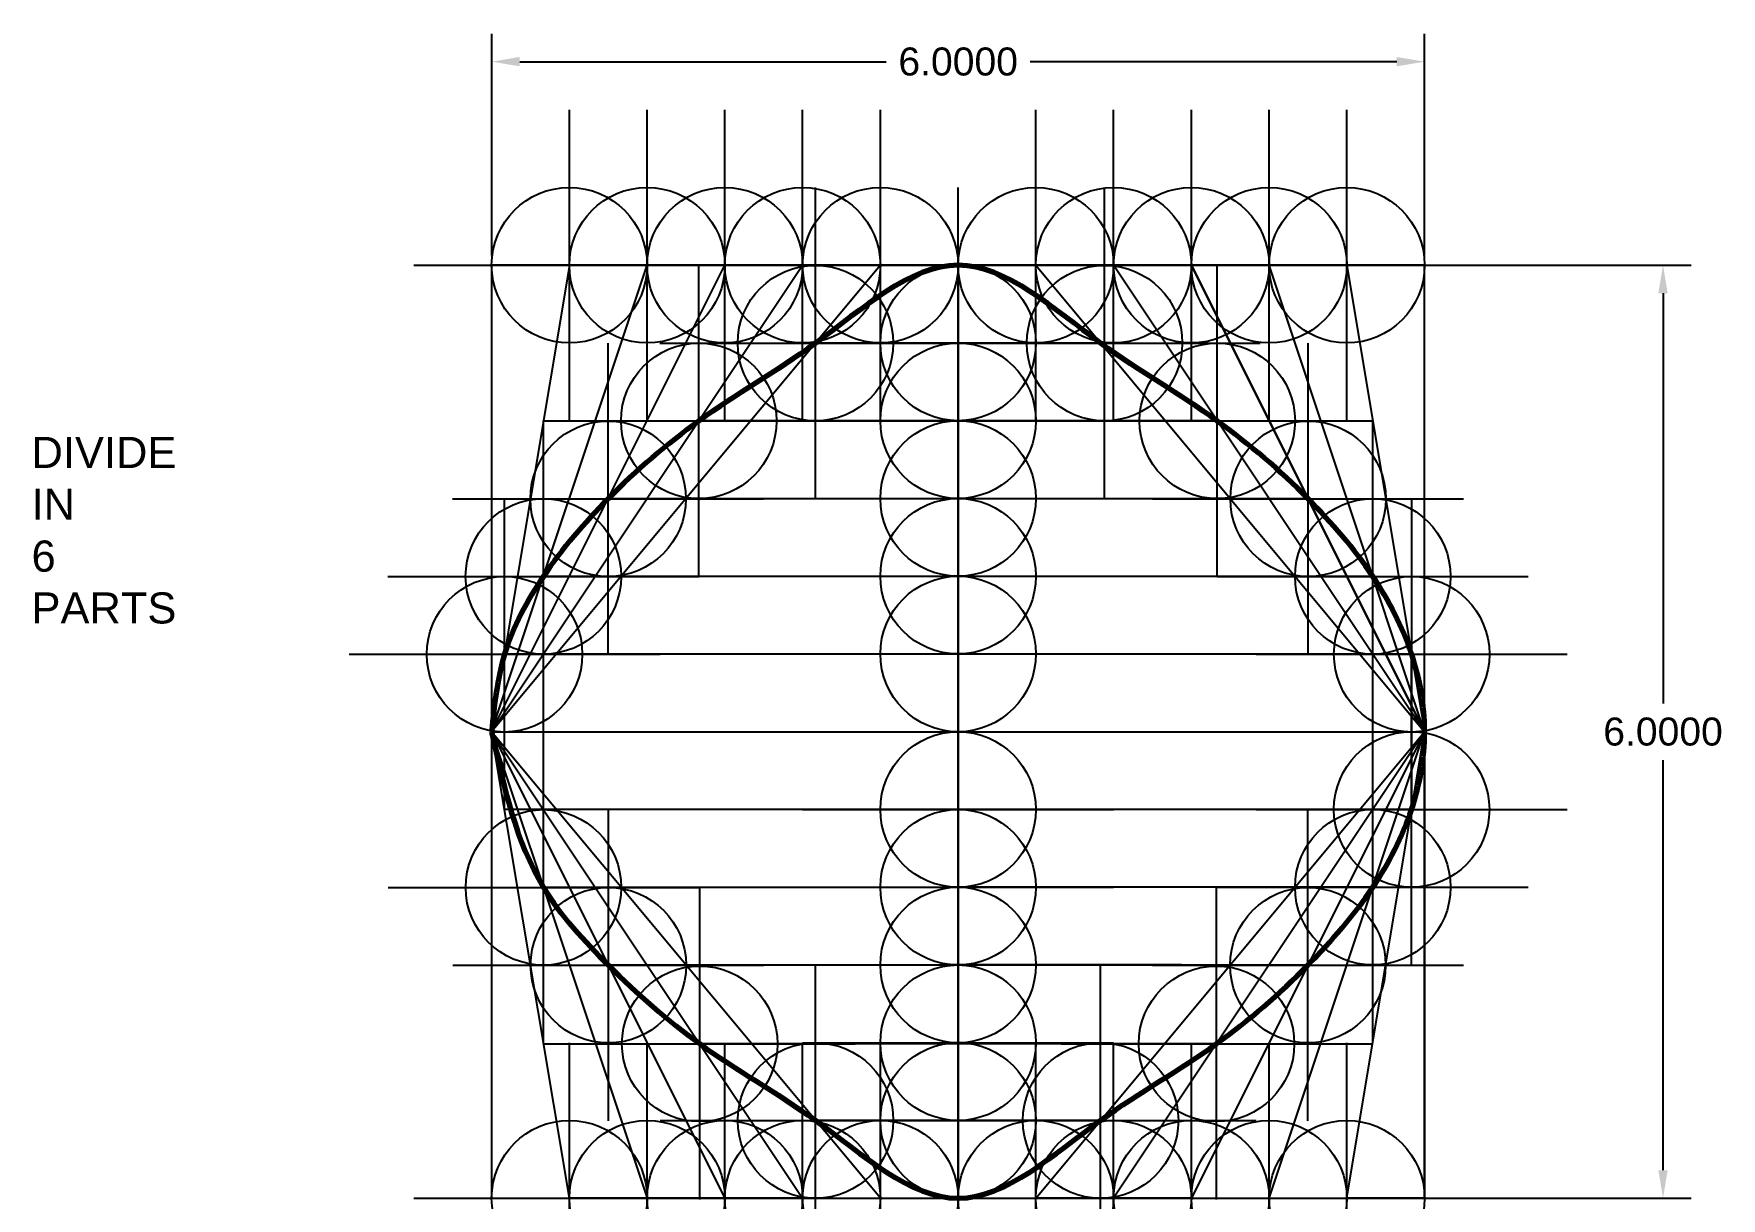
# Model space of a CAD drawing. Header units: inches. Extents: x 37.1 to 47.9, y 17.5 to 25.
import ezdxf

# ---------------------------------------------------------------- set-up
doc = ezdxf.new("R2010")
doc.units = ezdxf.units.IN
doc.header["$MEASUREMENT"] = 0
doc.header["$PDMODE"] = 34
doc.styles.get("Standard").update_dxf_attribs({"font": 'arial.ttf'})
doc.dimstyles.get("Standard").update_dxf_attribs({"dimtxt": 0.18, "dimasz": 0.18, "dimexe": 0.18, "dimexo": 0.0625, "dimgap": 0.09, "dimtad": 0, "dimtih": 1, "dimtoh": 1, "dimdec": 4, "dimzin": 0, "dimdsep": 46, "dimtxsty": 'Standard', "dimcen": 0.09, "dimadec": 0, "dimazin": 0, "dimtfac": 1, "dimtdec": 4, "dimtofl": 0, "dimtmove": 0, "dimatfit": 3, "dimfxl": 1, "dimtolj": 1, "dimtzin": 0, "dimarcsym": 0})

# ---------------------------------------------------------------- blocks, each defined once
blk = doc.blocks.new('*D13')
at = {"color": 0, "lineweight": -2, "transparency": 16777216}
for p, q in [((40.028, 23.578), (40.028, 25.004)), ((46.028, 23.578), (46.028, 25.004)), ((40.208, 24.824), (42.564, 24.824)), ((45.848, 24.824), (43.491, 24.824))]:
    blk.add_line(p, q, dxfattribs=at)
at = {"color": 0, "transparency": 16777216}
for points in [[(40.208, 24.854), (40.208, 24.794), (40.028, 24.824)], [(45.848, 24.854), (45.848, 24.794), (46.028, 24.824)]]:
    blk.add_solid(points, dxfattribs=at)
at = {"layer": 'Defpoints', "color": 0, "transparency": 16777216}
for p in [(46.028, 24.824), (40.028, 23.515), (46.028, 23.515)]:
    blk.add_point(p, dxfattribs=at)
at = {"color": 0, "transparency": 16777216, "insert": (43.028, 24.824), "char_height": 0.18, "attachment_point": 5}
blk.add_mtext('\\A1;6.0000', dxfattribs=at)
blk = doc.blocks.new('*D14')
at = {"color": 0, "lineweight": -2, "transparency": 16777216}
for p, q in [((46.09, 23.515), (47.741, 23.515)), ((47.561, 23.335), (47.561, 20.697)), ((47.561, 17.695), (47.561, 20.333)), ((46.09, 17.515), (47.741, 17.515))]:
    blk.add_line(p, q, dxfattribs=at)
at = {"color": 0, "transparency": 16777216}
for points in [[(47.531, 23.335), (47.591, 23.335), (47.561, 23.515)], [(47.531, 17.695), (47.591, 17.695), (47.561, 17.515)]]:
    blk.add_solid(points, dxfattribs=at)
at = {"layer": 'Defpoints', "color": 0, "transparency": 16777216}
for p in [(46.028, 23.515), (46.028, 17.515), (47.561, 17.515)]:
    blk.add_point(p, dxfattribs=at)
at = {"color": 0, "transparency": 16777216, "insert": (47.561, 20.515), "char_height": 0.18, "attachment_point": 5}
blk.add_mtext('\\A1;6.0000', dxfattribs=at)

msp = doc.modelspace()

# ---------------------------------------------------------------- linework, layer by layer
for p, q in [((46.0276, 23.51506), (40.0276, 23.51506)), ((40.0276, 23.51506), (40.0276, 17.51506)), ((40.0276, 23.51506), (43.0276, 23.51506)), ((40.0276, 20.51506), (41.5276, 23.51506)), ((42.52744, 23.51506), (40.0276, 20.51506)), ((40.0276, 20.51506), (42.02735, 23.51506)), ((40.52738, 23.51506), (40.0276, 20.51506)), ((40.0276, 20.51506), (41.02758, 23.51506)), ((41.02758, 23.51506), (40.52738, 23.51506)), ((42.02735, 23.51506), (41.02758, 23.51506)), ((41.02758, 23.51506), (43.0276, 23.51506)), ((41.5276, 23.51506), (42.02735, 23.51506)), ((42.02735, 23.51506), (42.52744, 23.51506)), ((43.0276, 23.51506), (43.0276, 17.51506)), ((43.0276, 23.51506), (43.0276, 20.51506)), ((46.0276, 23.51506), (43.0276, 23.51506)), ((43.0276, 23.51506), (43.0276, 20.51506)), ((43.0276, 23.51506), (44.5276, 23.51506)), ((44.02696, 23.51506), (43.52779, 23.51506)), ((43.52779, 23.51506), (46.0276, 20.51506)), ((44.5276, 23.51506), (44.02696, 23.51506)), ((46.0276, 20.51506), (44.02696, 23.51506)), ((44.02696, 23.51506), (44.5276, 23.51506)), ((44.5276, 23.51506), (46.0276, 20.51506)), ((46.0276, 20.51506), (44.5276, 23.51506)), ((44.5276, 23.51506), (45.0276, 23.51506)), ((45.0276, 23.51506), (45.5276, 23.51506)), ((46.0276, 20.51506), (45.0276, 23.51506)), ((45.5276, 23.51506), (46.0276, 20.51506)), ((46.0276, 17.51506), (46.0276, 23.51506)), ((46.0276, 20.51506), (46.0276, 23.51506)), ((43.96952, 23.01436), (42.11022, 23.01436)), ((44.69458, 22.51395), (41.36003, 22.51395)), ((45.27859, 22.01309), (40.77662, 22.01309)), ((45.6946, 21.51406), (40.3606, 21.51406)), ((45.94459, 21.01317), (40.11059, 21.01317)), ((40.0276, 20.51506), (46.0276, 20.51506)), ((40.0276, 20.51506), (41.5276, 17.51506)), ((42.52742, 17.51506), (40.0276, 20.51506)), ((40.0276, 20.51506), (42.02762, 17.51506)), ((40.52749, 17.51506), (40.0276, 20.51506)), ((40.0276, 20.51506), (41.02746, 17.51506)), ((43.0276, 20.51506), (46.0276, 20.51506)), ((43.0276, 20.51506), (43.0276, 17.51506)), ((43.0276, 20.51506), (43.0276, 20.01507)), ((43.52731, 17.51506), (46.0276, 20.51506)), ((46.0276, 20.51506), (44.0272, 17.51506)), ((46.0276, 20.51506), (44.5276, 17.51506)), ((45.02757, 17.51506), (46.0276, 20.51506)), ((45.52764, 17.51506), (46.0276, 20.51506)), ((46.0276, 17.51506), (46.0276, 20.51506)), ((46.0276, 20.51506), (46.0276, 17.51506)), ((43.0276, 20.01507), (40.11092, 20.01507)), ((43.0276, 20.01507), (44.0276, 20.01507)), ((45.94428, 20.01507), (43.0276, 20.01507)), ((43.02878, 19.51412), (40.3612, 19.51412)), ((45.69428, 19.51512), (43.0276, 19.51512)), ((45.27685, 19.01355), (40.77836, 19.01355)), ((44.46348, 19.01506), (43.0276, 19.01506)), ((44.68932, 18.50804), (41.36562, 18.50804)), ((43.94389, 18.01489), (42.11093, 18.01489)), ((40.0276, 17.51506), (40.0276, 17.51506)), ((40.0276, 17.51506), (46.0276, 17.51506)), ((40.0276, 17.51506), (43.0276, 17.51506)), ((41.02746, 17.51506), (40.52749, 17.51506)), ((42.02762, 17.51506), (41.02746, 17.51506)), ((41.5276, 17.51506), (42.02762, 17.51506)), ((42.02762, 17.51506), (42.52742, 17.51506)), ((43.0276, 17.51506), (46.0276, 17.51506)), ((43.0276, 17.51506), (46.0276, 17.51506)), ((44.0272, 17.51506), (43.52731, 17.51506)), ((44.5276, 17.51506), (44.0272, 17.51506)), ((44.0272, 17.51506), (45.02757, 17.51506)), ((46.0276, 17.51506), (45.52764, 17.51506))]:
    msp.add_line(p, q)
at = {"color": 40, "lineweight": 70, "true_color": 0xf8d731}
msp.add_spline([(40.0276, 20.51506), (40.11059, 21.01317), (40.3606, 21.51406), (40.77662, 22.01309), (41.36003, 22.51395), (42.11022, 23.01436), (43.0276, 23.51506), (43.94501, 23.01436), (44.69458, 22.51395), (45.27859, 22.01309), (45.6946, 21.51406), (45.94459, 21.01317), (46.0276, 20.51506), (45.94428, 20.01507), (45.69428, 19.51512), (45.27685, 19.01355), (44.68932, 18.50804), (43.94389, 18.01489), (43.0276, 17.51506), (42.11093, 18.01489), (41.36562, 18.50804), (40.77836, 19.01355), (40.3612, 19.51412), (40.0276, 20.51506)], degree=3, dxfattribs=at)
for p in [(40.5276, 23.51506), (41.0276, 23.51506), (41.5276, 23.51506), (42.0276, 23.51506), (42.5276, 23.51506), (43.5276, 23.51506), (44.0276, 23.51506), (44.5276, 23.51506), (45.0276, 23.51506), (45.5276, 23.51506), (42.11022, 23.01436), (43.0276, 23.01506), (43.96952, 23.01436), (41.36003, 22.51395), (43.0276, 22.51506), (44.69458, 22.51395), (40.77662, 22.01309), (40.77662, 22.01309), (43.0276, 22.01506), (45.27859, 22.01309), (40.3606, 21.51406), (40.3606, 21.51406), (43.0276, 21.51506), (45.6946, 21.51406), (40.11059, 21.01317), (40.11059, 21.01317), (43.0276, 21.01506), (45.94459, 21.01317), (43.0276, 20.01506), (45.94428, 20.01507), (40.3612, 19.51412), (43.0276, 19.51506), (45.69428, 19.51512), (40.77836, 19.01355), (43.0276, 19.01506), (45.27685, 19.01355), (41.36562, 18.50804), (43.0276, 18.51506), (44.68932, 18.50804), (43.0276, 18.01506), (42.11093, 18.01489), (43.94389, 18.01489), (40.5276, 17.51506), (41.0276, 17.51506), (41.5276, 17.51506), (42.0276, 17.51506), (42.5276, 17.51506), (43.5276, 17.51506), (44.0276, 17.51506), (44.5276, 17.51506), (45.0276, 17.51506), (45.5276, 17.51506)]:
    msp.add_point(p)

# ---------------------------------------------------------------- texts
at = {"insert": (37.06879, 22.41132), "char_height": 0.2, "attachment_point": 1}
msp.add_mtext_dynamic_manual_height_columns('DIVIDE IN  6 PARTS', width=0.3889022, gutter_width=1, heights=[0], dxfattribs=at)

# ---------------------------------------------------------------- dimensions: what is measured, and where the dimension line sits
at = {"color": 40, "true_color": 0xf8d731}
dim = msp.add_linear_dim(base=(46.0276, 24.82363), p1=(40.0276, 23.51506), p2=(46.0276, 23.51506), dimstyle='Standard', dxfattribs=at)
dim.commit()
dim.dimension.update_dxf_attribs({"geometry": '*D13', "text_midpoint": (43.0276, 24.82363)})
dim = msp.add_linear_dim(base=(47.56055, 17.51506), p1=(46.0276, 23.51506), p2=(46.0276, 17.51506), angle=90, dimstyle='Standard', dxfattribs=at)
dim.commit()
dim.dimension.update_dxf_attribs({"geometry": '*D14', "text_midpoint": (47.56055, 20.51506)})

doc.saveas('drawing.dxf')
